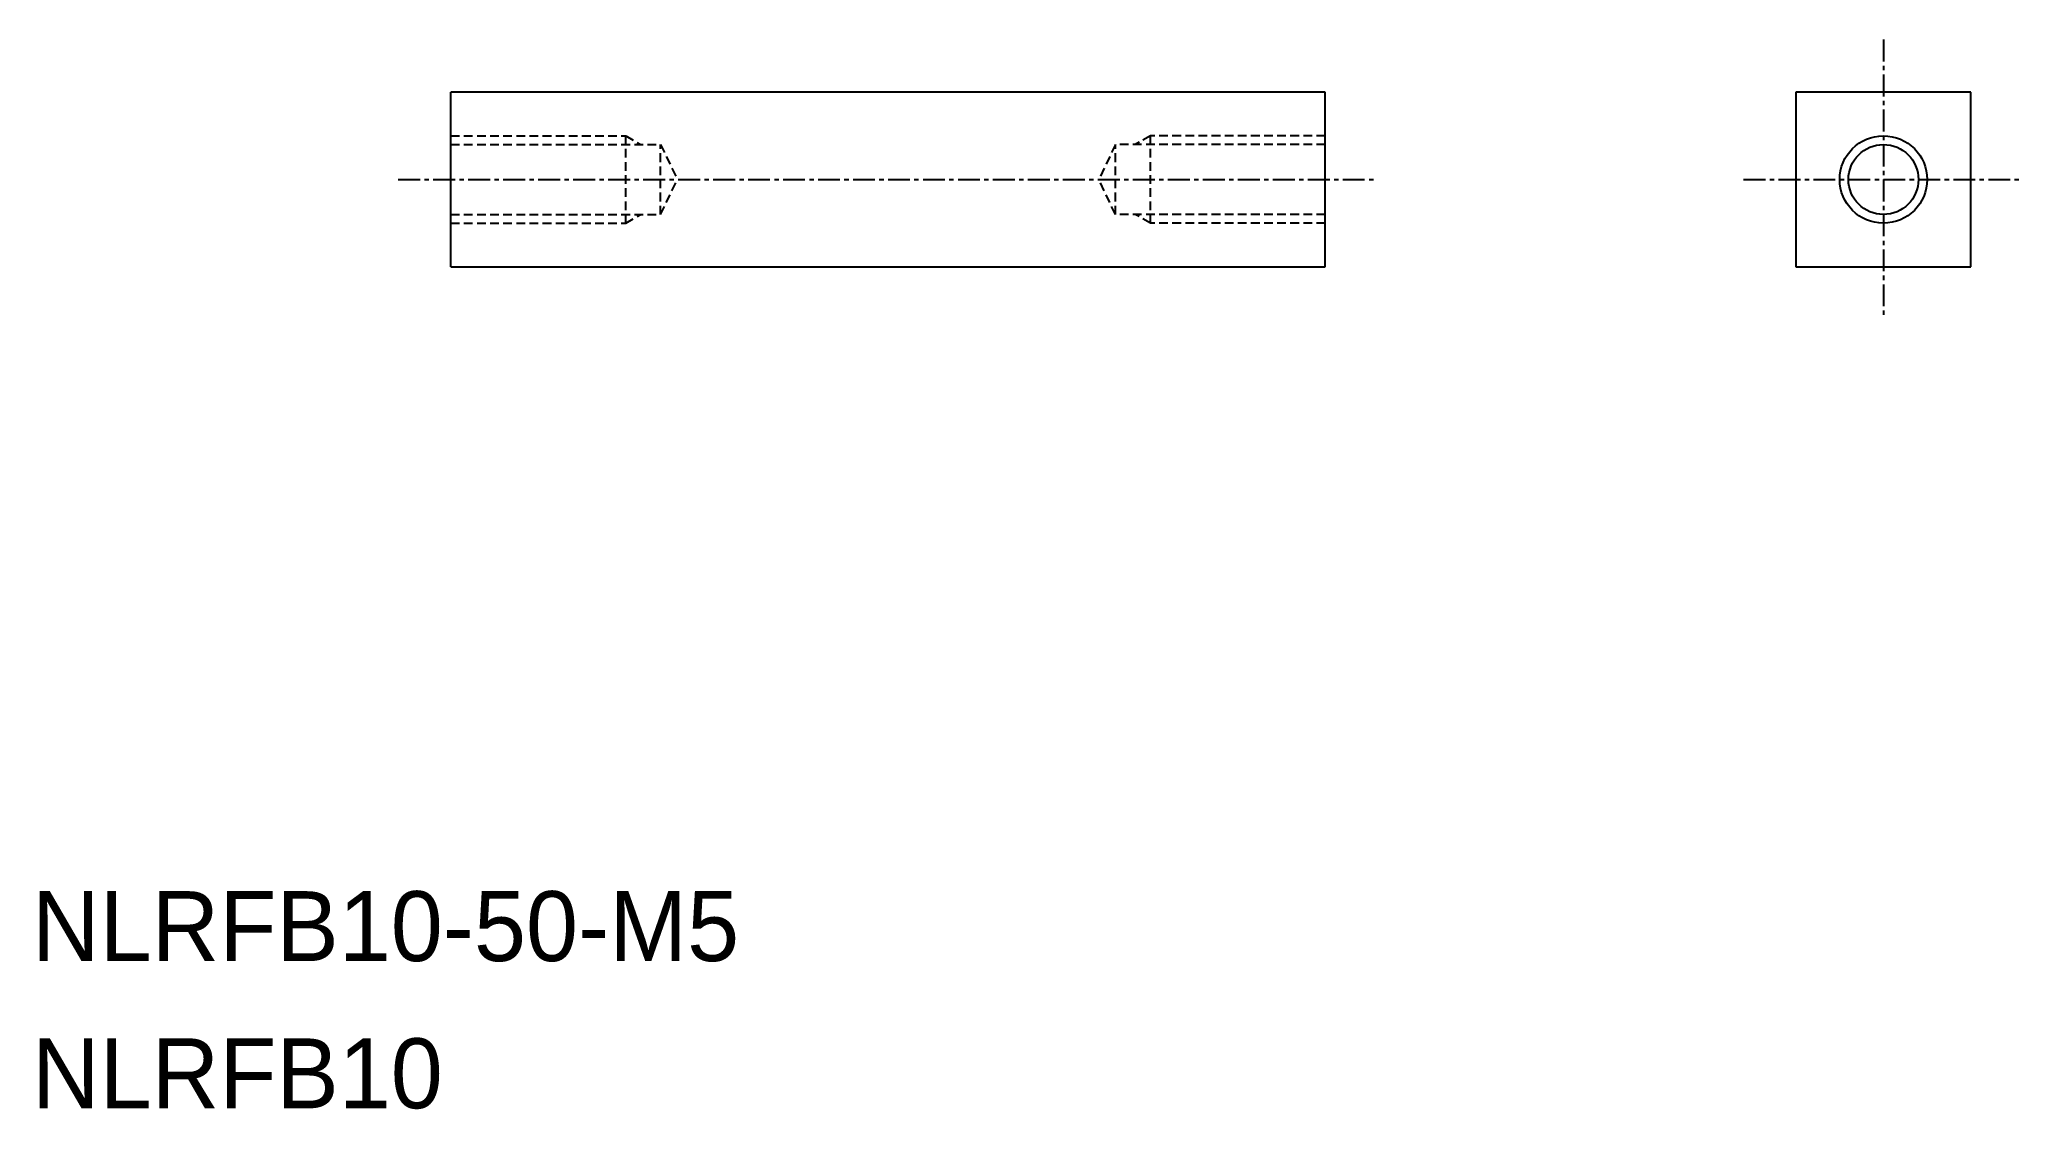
# Model space of a CAD drawing. Extents: x 203 to 317, y 97 to 158.
import ezdxf

# ---------------------------------------------------------------- set-up
doc = ezdxf.new("R2010")
doc.units = 0
doc.linetypes.add('CENTER', pattern=[2, 1.25, -0.25, 0.25, -0.25])
doc.linetypes.add('DASHED', pattern=[0.75, 0.5, -0.25])
doc.layers.get('0').update_dxf_attribs({"linetype": 'CONTINUOUS'})
doc.layers.add('CENTER', color=1, linetype='CENTER')

msp = doc.modelspace()

# ---------------------------------------------------------------- linework, layer by layer
at = {"color": 7, "linetype": 'CONTINUOUS'}
for p, q in [((226.74, 144.85), (226.74, 154.85)), ((276.74, 154.85), (226.74, 154.85)), ((276.74, 144.85), (276.74, 154.85)), ((313.65, 154.85), (303.65, 154.85)), ((303.65, 154.85), (303.65, 144.85)), ((313.65, 144.85), (313.65, 154.85)), ((226.74, 144.85), (276.74, 144.85)), ((303.65, 144.85), (313.65, 144.85))]:
    msp.add_line(p, q, dxfattribs=at)
at = {"color": 3, "linetype": 'DASHED'}
for p, q in [((226.74, 152.35), (236.74, 152.35)), ((236.74, 147.35), (236.74, 152.35)), ((236.74, 152.35), (237.6, 151.85)), ((266.74, 152.35), (265.87, 151.85)), ((266.74, 147.35), (266.74, 152.35)), ((276.74, 152.35), (266.74, 152.35)), ((226.74, 151.85), (238.74, 151.85)), ((238.74, 151.85), (239.69, 149.85)), ((238.74, 147.85), (238.74, 151.85)), ((264.74, 151.85), (263.79, 149.85)), ((264.74, 147.85), (264.74, 151.85)), ((276.74, 151.85), (264.74, 151.85)), ((238.74, 147.85), (239.69, 149.85)), ((264.74, 147.85), (263.79, 149.85)), ((226.74, 147.85), (238.74, 147.85)), ((236.74, 147.35), (237.6, 147.85)), ((276.74, 147.85), (264.74, 147.85)), ((266.74, 147.35), (265.87, 147.85)), ((226.74, 147.35), (236.74, 147.35)), ((276.74, 147.35), (266.74, 147.35))]:
    msp.add_line(p, q, dxfattribs=at)
at = {"color": 3, "linetype": 'CONTINUOUS'}
msp.add_circle((308.65, 149.85), 2.5, dxfattribs=at)
at = {"color": 7, "linetype": 'CONTINUOUS'}
msp.add_circle((308.65, 149.85), 2, dxfattribs=at)
at = {"layer": 'CENTER', "color": 1, "linetype": 'CENTER'}
for p, q in [((308.65, 157.85), (308.65, 141.85)), ((223.74, 149.85), (279.74, 149.85)), ((300.65, 149.85), (316.65, 149.85))]:
    msp.add_line(p, q, dxfattribs=at)

# ---------------------------------------------------------------- texts
at = {"color": 7, "linetype": 'CONTINUOUS'}
for s, p in [('NLRFB10-50-M5', (202.8, 105.14)), ('NLRFB10', (202.8, 96.72))]:
    msp.add_text(s, height=4, dxfattribs=at).set_placement(p)

doc.saveas('drawing.dxf')
